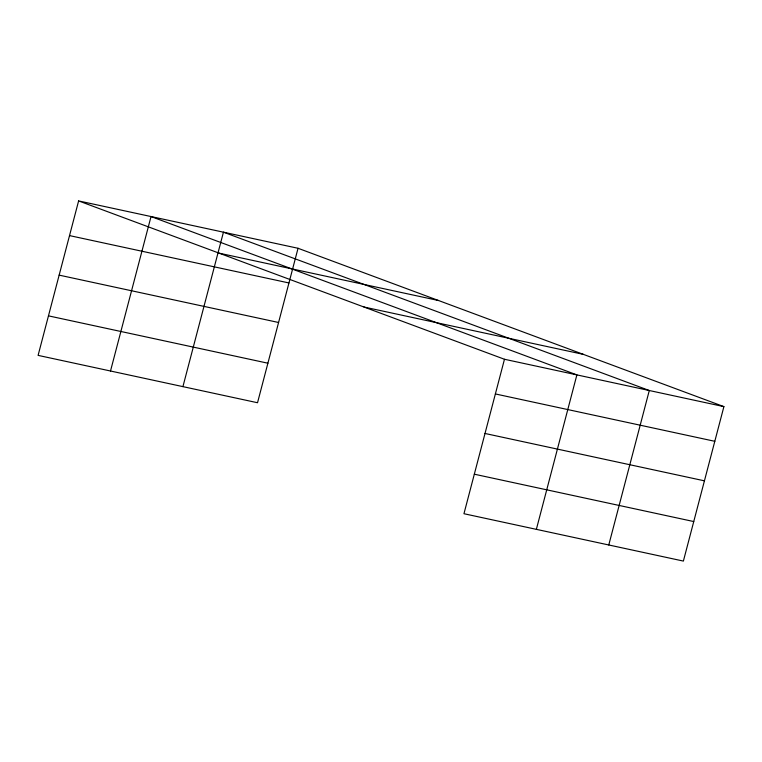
<?xml version="1.0" encoding="UTF-8"?>
<svg xmlns="http://www.w3.org/2000/svg" width="762" height="762" viewBox="0 0 762 762"><rect width="100%" height="100%" fill="white"/><g stroke="black" fill="none" stroke-linecap="round" stroke-linejoin="round"><path stroke-width="1.14" d="M78.619 200.92L38.1 355.378L257.527 402.736L298.047 248.279L78.619 200.92L504.473 359.264L723.9 406.622L683.381 561.08L463.953 513.721L504.473 359.264M110.509 371.008L151.028 216.551L576.882 374.894L536.362 529.352M182.918 386.639L223.447 232.172L649.291 390.515L608.771 544.982M219.151 253.175L438.579 300.533M69.523 235.601L288.95 282.959M363.941 307.01L583.368 354.368M59.15 275.13L278.578 322.488M495.376 393.944L714.804 441.303M48.473 315.859L267.9 363.207M485.003 433.473L704.431 480.832M474.316 474.193L693.744 521.551M298.047 248.279L723.9 406.622"/></g></svg>
